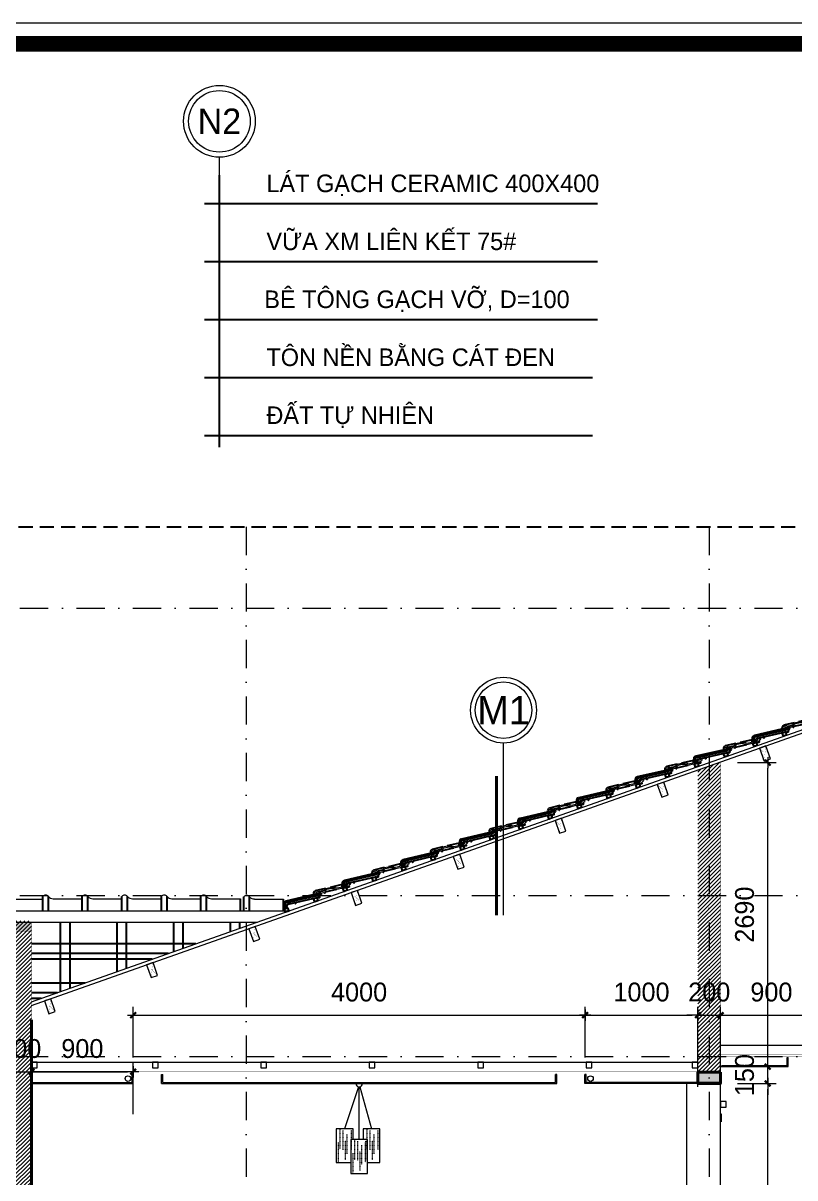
# Model space of a CAD drawing. Header units: millimetres. Extents: x 615730 to 2792744, y 139412 to 597571.
# Drawn here: x 1405538 to 1412371, y 294070 to 304290 of the extents above; entities that cross this region are included whole.
import ezdxf
from ezdxf.enums import TextEntityAlignment as Align

# ---------------------------------------------------------------- set-up
doc = ezdxf.new("R2010")
doc.units = ezdxf.units.MM
doc.header["$MEASUREMENT"] = 0
doc.header["$PDMODE"] = 34
for name, pattern in [('DASHDOT', [1, 0.5, -0.25, 0, -0.25]), ('DOT2', [0.125, 0, -0.125]), ('HIDDEN2', [0.1875, 0.125, -0.0625])]:
    doc.linetypes.add(name, pattern=pattern)
doc.layers.get('0').update_dxf_attribs({"lineweight": 5})
for name, color, linetype in [('11', 250, 'Continuous'), ('5', 42, 'Continuous'), ('7', 7, 'Continuous'), ('8', 8, 'Continuous'), ('DO', 1, 'Continuous'), ('H', 252, 'Continuous'), ('KICH THUOC', 148, 'Continuous'), ('noi that', 29, 'Continuous'), ('TEXT', 2, 'Continuous'), ('thaydam', 42, 'Continuous')]:
    doc.layers.add(name, color=color, linetype=linetype)
for name, color, linetype, lineweight in [('4', 4, 'Continuous', 18), ('B', 4, 'Continuous', 18), ('CAT', 11, 'Continuous', 40), ('HATCH', 42, 'Continuous', 5), ('KT', 148, 'Continuous', 18), ('manh', 252, 'Continuous', 5), ('NETNGOAITUONG', 1, 'Continuous', 40), ('NetNho', 250, 'Continuous', 13), ('Sieu manh', 155, 'Continuous', 5), ('thay', 7, 'Continuous', 15), ('TIM TRUC', 149, 'DASHDOT', 9), ('VLIEU', 250, 'Continuous', 9)]:
    doc.layers.add(name, color=color, linetype=linetype, lineweight=lineweight)
doc.styles.add('CHUHOA', font='')
doc.styles.add('Ghi chu', font='')
doc.styles.add('VNI-AVO', font='vni-roms.shx')
doc.styles.get('CHUHOA').set_extended_font_data('.VnAvantH')
doc.styles.get('Ghi chu').set_extended_font_data('.VnAvantH')
doc.dimstyles.new('1-50b', dxfattribs={"dimtxt": 167, "dimasz": 50, "dimexe": 75, "dimexo": 150, "dimgap": 120, "dimtad": 1, "dimdec": 0, "dimzin": 12, "dimtxsty": 'VNI-AVO', "dimblk": ']', "dimcen": 0, "dimdle": 50, "dimclrd": 252, "dimclre": 252, "dimclrt": 2, "dimadec": 0, "dimazin": 0, "dimtfac": 1, "dimtdec": 0, "dimtix": 1, "dimtmove": 2, "dimatfit": 0, "dimldrblk": 'OPEN90', "dimfxl": 1, "dimlwd": -1, "dimlwe": -1, "dimarcsym": 0})

# ---------------------------------------------------------------- blocks, each defined once
blk = doc.blocks.new('NGOI-TAY')
at = {"layer": '4'}
blk.add_line((-73903, 12424), (-73819, 12457), dxfattribs=at)
for points in [[(-73990, 12400), (-73962, 12411, -0.176175), (-73904, 12412), (-73811, 12449, -0.414214), (-73810, 12452), (-73802, 12455, -0.327197), (-73788, 12474), (-73791, 12481), (-73792, 12481), (-73795, 12488), (-73798, 12486, 0.414214), (-73801, 12480, -1), (-73806, 12478, 0.783018), (-73815, 12477), (-73819, 12457)], [(-74056, 12363, 0.03122), (-74078, 12371, 0.652394), (-74105, 12339), (-74106, 12338), (-74104, 12334, -0.414214), (-74102, 12333, 0.414214), (-74100, 12332), (-74095, 12334, 0.414214), (-74094, 12336), (-74097, 12345, -0.58715), (-74080, 12361, -0.037186), (-74057, 12352), (-74015, 12368, -0.414214), (-74009, 12366, 0.414214), (-74002, 12363, 0.414214), (-74000, 12369, -0.162278), (-74000, 12385), (-73998, 12392, -0.162278), (-73990, 12400)], [(-74014, 12380), (-74003, 12406), (-73966, 12420, -0.162278), (-73903, 12424, -3.222119)]]:
    blk.add_lwpolyline(points, format="xyb", dxfattribs=at)
blk.add_lwpolyline([(-74014, 12380), (-74056, 12363)], dxfattribs=at)
at = {"layer": '5'}
for p, q in [((-73621, 12589), (-73849, 12499)), ((-73580, 12594), (-73845, 12490)), ((-73583, 12588), (-73845, 12485)), ((-73826, 12476), (-73581, 12573)), ((-73597, 12599), (-73609, 12595)), ((-73603, 12594), (-73551, 12614)), ((-73567, 12580), (-73560, 12583)), ((-73546, 12602), (-73551, 12614)), ((-73856, 12451), (-73859, 12484)), ((-73846, 12449), (-73849, 12485)), ((-74003, 12406), (-74092, 12370)), ((-74060, 12365), (-74013, 12384)), ((-74001, 12374), (-73904, 12412)), ((-73862, 12467), (-73863, 12467)), ((-73857, 12451), (-73863, 12467)), ((-73856, 12451), (-73862, 12467)), ((-73856, 12451), (-73857, 12451)), ((-73857, 12451), (-73855, 12446)), ((-73851, 12445), (-73847, 12446))]:
    blk.add_line(p, q, dxfattribs=at)
for points in [[(-73855, 12495), (-73603, 12594, 0.414214), (-73602, 12595, -0.414214), (-73602, 12597)], [(-73571, 12610), (-73597, 12599, 1)], [(-73560, 12583), (-73558, 12577, -0.414214), (-73559, 12573), (-73573, 12568, -0.300021), (-73577, 12569), (-73581, 12573)], [(-73568, 12577), (-73569, 12572, -0.31059), (-73571, 12569, -1.592487)], [(-73847, 12446), (-73834, 12451, 0.306678), (-73831, 12456), (-73829, 12472, -0.306678), (-73826, 12476)], [(-73846, 12449, -0.25674), (-73829, 12470)], [(-73802, 12455), (-73800, 12449, -0.414214), (-73802, 12445), (-73816, 12440, -0.300021), (-73819, 12440), (-73823, 12444)]]:
    blk.add_lwpolyline(points, format="xyb", dxfattribs=at)
for points in [[(-73552, 12616), (-73602, 12597)], [(-73597, 12599), (-73571, 12610)], [(-73570, 12609), (-73566, 12600), (-73580, 12594), (-73583, 12588)], [(-73798, 12486), (-73828, 12474)], [(-73864, 12460), (-73966, 12420)], [(-73868, 12459), (-73864, 12439)]]:
    blk.add_lwpolyline(points, dxfattribs=at)
for centre, radius, start, end in [((-73567, 12578), 2, 111.4771, 201.4771), ((-73540, 12583), 20.2, 108.2652, 180.7368), ((-73842, 12477), 23, 114.3308, 206.1105), ((-73844, 12485), 15, 111.4771, 186.7336), ((-73844, 12485), 5, 111.4771, 186.7336), ((-73843, 12480), 5, 111.4771, 186.7336), ((-73771, 12492), 5, 21.4771, 111.4771), ((-73762, 12496), 5, 201.4771, 291.4771), ((-73762, 12496), 5, 291.4771, 21.4771), ((-73734, 12507), 25, 189.9402, 201.4771), ((-73855, 12445), 1, 21.4771, 111.4771), ((-73852, 12446), 2, 201.4771, 291.4771), ((-73848, 12448), 2, 291.4771, 21.4771)]:
    blk.add_arc(centre, radius, start, end, dxfattribs=at)
at = {"layer": '7'}
for points in [[(-73609, 12558), (-73582, 12572), (-73568, 12545), (-73595, 12531)], [(-73852, 12429), (-73825, 12443), (-73811, 12417), (-73838, 12402)]]:
    blk.add_lwpolyline(points, close=True, dxfattribs=at)
blk = doc.blocks.new('fgff')
at = {"layer": '4'}
blk.add_lwpolyline([(421530, 348739), (421787, 348739)], dxfattribs=at)
for centre, radius, start, end in [((421462, 348741), 30.3, 34.3098, 145.6902), ((421530, 348797), 57.7, 221.7273, 270.3526)]:
    blk.add_arc(centre, radius, start, end, dxfattribs=at)
at = {"layer": '8'}
for points in [[(421437, 348632), (421437, 348758)], [(421487, 348632), (421487, 348758)], [(421787, 348632), (421787, 348739)]]:
    blk.add_lwpolyline(points, dxfattribs=at)
blk = doc.blocks.new('Ghi chu vat lieu')
blk.add_circle((0, 700), 300)
at = {"layer": 'HATCH'}
blk.add_circle((0, 700), 350, dxfattribs=at)
at = {"layer": 'thay'}
blk.add_line((0, 0), (0, 350), dxfattribs=at)
at = {"layer": 'TEXT', "style": 'Ghi chu', "width": 1.961742}
blk.add_attdef('TRUC', text='', height=300, dxfattribs=at).set_placement((-295, 550), (295, 550), align=Align.FIT)
blk = doc.blocks.new(']')
for p, q in [((1, 0), (-1, 0)), ((0, 1), (0, -1))]:
    blk.add_line(p, q)
at = {"color": 9, "const_width": 0.4}
blk.add_lwpolyline([(-0.51, -0.51), (0.51, 0.51)], dxfattribs=at)
blk = doc.blocks.new('*D2470')
at = {"layer": 'DEFPOINTS', "color": 0, "ltscale": 10, "transparency": 16777216}
for p in [(1411713, 294905), (1412130, 294905), (1411713, 291645)]:
    blk.add_point(p, dxfattribs=at)
at = {"layer": 'KT', "color": 252, "ltscale": 10, "transparency": 16777216}
for p, q in [((1411863, 294905), (1412205, 294905)), ((1412130, 291695), (1412130, 294855)), ((1411863, 291645), (1412205, 291645))]:
    blk.add_line(p, q, dxfattribs=at)
at = {"layer": 'KT', "color": 252, "ltscale": 10, "transparency": 16777216, "xscale": 50, "yscale": 50, "zscale": 50}
for p, rotation in [((1412130, 294905), 90), ((1412130, 291645), 270)]:
    blk.add_blockref(']', p, dxfattribs=dict(at, rotation=rotation))
at = {"layer": 'KT', "color": 2, "ltscale": 10, "transparency": 16777216, "insert": (1411926, 293275), "char_height": 167, "attachment_point": 5, "rotation": 90, "style": 'VNI-AVO'}
blk.add_mtext('3260', dxfattribs=at)
blk = doc.blocks.new('_Open90')
at = {"color": 0, "linetype": 'ByBlock', "lineweight": -2}
for p, q in [((0, 0), (-1, 0)), ((-0.5, 0.5), (0, 0)), ((0, 0), (-0.5, -0.5))]:
    blk.add_line(p, q, dxfattribs=at)
blk = doc.blocks.new('*D2471')
at = {"layer": 'DEFPOINTS', "color": 0, "ltscale": 10, "transparency": 16777216}
for p in [(1411713, 295055), (1412130, 295055), (1411713, 294905)]:
    blk.add_point(p, dxfattribs=at)
at = {"layer": 'KT', "color": 252, "ltscale": 10, "transparency": 16777216}
for p, q in [((1412130, 295105), (1412130, 295155)), ((1411863, 295055), (1412205, 295055)), ((1412130, 294905), (1412130, 295055)), ((1411863, 294905), (1412205, 294905)), ((1412130, 294855), (1412130, 294805))]:
    blk.add_line(p, q, dxfattribs=at)
at = {"layer": 'KT', "color": 252, "ltscale": 10, "transparency": 16777216, "xscale": 50, "yscale": 50, "zscale": 50}
for p, rotation in [((1412130, 295055), 270), ((1412130, 294905), 90)]:
    blk.add_blockref(']', p, dxfattribs=dict(at, rotation=rotation))
at = {"layer": 'KT', "color": 2, "ltscale": 10, "transparency": 16777216, "insert": (1411926, 294980), "char_height": 167, "attachment_point": 5, "rotation": 90, "style": 'VNI-AVO'}
blk.add_mtext('150', dxfattribs=at)
blk = doc.blocks.new('*D2472')
at = {"layer": 'DEFPOINTS', "color": 0, "ltscale": 10, "transparency": 16777216}
for p in [(1411713, 297745), (1412130, 297745), (1411713, 295055)]:
    blk.add_point(p, dxfattribs=at)
at = {"layer": 'KT', "color": 252, "ltscale": 10, "transparency": 16777216}
for p, q in [((1411863, 297745), (1412205, 297745)), ((1412130, 295105), (1412130, 297695)), ((1411863, 295055), (1412205, 295055))]:
    blk.add_line(p, q, dxfattribs=at)
at = {"layer": 'KT', "color": 252, "ltscale": 10, "transparency": 16777216, "xscale": 50, "yscale": 50, "zscale": 50}
for p, rotation in [((1412130, 297745), 90), ((1412130, 295055), 270)]:
    blk.add_blockref(']', p, dxfattribs=dict(at, rotation=rotation))
at = {"layer": 'KT', "color": 2, "ltscale": 10, "transparency": 16777216, "insert": (1411926, 296400), "char_height": 167, "attachment_point": 5, "rotation": 90, "style": 'VNI-AVO'}
blk.add_mtext('2690', dxfattribs=at)
blk = doc.blocks.new('*D2477')
at = {"layer": 'DEFPOINTS', "color": 0, "ltscale": 10, "transparency": 16777216}
for p in [(1405613, 295010), (1405613, 294405), (1405413, 294322)]:
    blk.add_point(p, dxfattribs=at)
at = {"layer": 'KT', "color": 252, "ltscale": 10, "transparency": 16777216}
for p, q in [((1405413, 294472), (1405413, 295085)), ((1405613, 294555), (1405613, 295085)), ((1405363, 295010), (1405313, 295010)), ((1405413, 295010), (1405613, 295010)), ((1405663, 295010), (1405713, 295010))]:
    blk.add_line(p, q, dxfattribs=at)
at = {"layer": 'KT', "color": 252, "ltscale": 10, "transparency": 16777216, "xscale": 50, "yscale": 50, "zscale": 50}
blk.add_blockref(']', (1405413, 295010), dxfattribs=at)
at = {"layer": 'KT', "color": 252, "ltscale": 10, "transparency": 16777216, "xscale": 50, "yscale": 50, "zscale": 50, "rotation": 180}
blk.add_blockref(']', (1405613, 295010), dxfattribs=at)
at = {"layer": 'KT', "color": 2, "ltscale": 10, "transparency": 16777216, "insert": (1405513, 295214), "char_height": 167, "attachment_point": 5, "style": 'VNI-AVO'}
blk.add_mtext('200', dxfattribs=at)
blk = doc.blocks.new('*D2478')
at = {"layer": 'DEFPOINTS', "color": 0, "ltscale": 10, "transparency": 16777216}
for p in [(1406513, 295010), (1406513, 294485), (1405613, 294405)]:
    blk.add_point(p, dxfattribs=at)
at = {"layer": 'KT', "color": 252, "ltscale": 10, "transparency": 16777216}
for p, q in [((1405613, 294555), (1405613, 295085)), ((1406513, 294635), (1406513, 295085)), ((1405663, 295010), (1406463, 295010))]:
    blk.add_line(p, q, dxfattribs=at)
at = {"layer": 'KT', "color": 252, "ltscale": 10, "transparency": 16777216, "xscale": 50, "yscale": 50, "zscale": 50, "rotation": 180}
blk.add_blockref(']', (1405613, 295010), dxfattribs=at)
at = {"layer": 'KT', "color": 252, "ltscale": 10, "transparency": 16777216, "xscale": 50, "yscale": 50, "zscale": 50}
blk.add_blockref(']', (1406513, 295010), dxfattribs=at)
at = {"layer": 'KT', "color": 2, "ltscale": 10, "transparency": 16777216, "insert": (1406063, 295214), "char_height": 167, "attachment_point": 5, "style": 'VNI-AVO'}
blk.add_mtext('900', dxfattribs=at)
blk = doc.blocks.new('*D2479')
at = {"layer": 'DEFPOINTS', "color": 0, "ltscale": 10, "transparency": 16777216}
for p in [(1410514, 295510), (1406513, 294985), (1410514, 294985)]:
    blk.add_point(p, dxfattribs=at)
at = {"layer": 'KT', "color": 252, "ltscale": 10, "transparency": 16777216}
for p, q in [((1406513, 295135), (1406513, 295585)), ((1410514, 295135), (1410514, 295585)), ((1406563, 295510), (1410464, 295510))]:
    blk.add_line(p, q, dxfattribs=at)
at = {"layer": 'KT', "color": 252, "ltscale": 10, "transparency": 16777216, "xscale": 50, "yscale": 50, "zscale": 50, "rotation": 180}
blk.add_blockref(']', (1406513, 295510), dxfattribs=at)
at = {"layer": 'KT', "color": 252, "ltscale": 10, "transparency": 16777216, "xscale": 50, "yscale": 50, "zscale": 50}
blk.add_blockref(']', (1410514, 295510), dxfattribs=at)
at = {"layer": 'KT', "color": 2, "ltscale": 10, "transparency": 16777216, "insert": (1408513, 295714), "char_height": 167, "attachment_point": 5, "style": 'VNI-AVO'}
blk.add_mtext('4000', dxfattribs=at)
blk = doc.blocks.new('*D2480')
at = {"layer": 'DEFPOINTS', "color": 0, "ltscale": 10, "transparency": 16777216}
for p in [(1411513, 295510), (1411513, 295226), (1410513, 294985)]:
    blk.add_point(p, dxfattribs=at)
at = {"layer": 'KT', "color": 252, "ltscale": 10, "transparency": 16777216}
for p, q in [((1410513, 295135), (1410513, 295585)), ((1411513, 295376), (1411513, 295585)), ((1410563, 295510), (1411463, 295510))]:
    blk.add_line(p, q, dxfattribs=at)
at = {"layer": 'KT', "color": 252, "ltscale": 10, "transparency": 16777216, "xscale": 50, "yscale": 50, "zscale": 50, "rotation": 180}
blk.add_blockref(']', (1410513, 295510), dxfattribs=at)
at = {"layer": 'KT', "color": 252, "ltscale": 10, "transparency": 16777216, "xscale": 50, "yscale": 50, "zscale": 50}
blk.add_blockref(']', (1411513, 295510), dxfattribs=at)
at = {"layer": 'KT', "color": 2, "ltscale": 10, "transparency": 16777216, "insert": (1411013, 295714), "char_height": 167, "attachment_point": 5, "style": 'VNI-AVO'}
blk.add_mtext('1000', dxfattribs=at)
blk = doc.blocks.new('*D2481')
at = {"layer": 'DEFPOINTS', "color": 0, "ltscale": 10, "transparency": 16777216}
for p in [(1411713, 295510), (1411713, 294809), (1411513, 294726)]:
    blk.add_point(p, dxfattribs=at)
at = {"layer": 'KT', "color": 252, "ltscale": 10, "transparency": 16777216}
for p, q in [((1411513, 294876), (1411513, 295585)), ((1411713, 294959), (1411713, 295585)), ((1411463, 295510), (1411413, 295510)), ((1411513, 295510), (1411713, 295510)), ((1411763, 295510), (1411813, 295510))]:
    blk.add_line(p, q, dxfattribs=at)
at = {"layer": 'KT', "color": 252, "ltscale": 10, "transparency": 16777216, "xscale": 50, "yscale": 50, "zscale": 50}
blk.add_blockref(']', (1411513, 295510), dxfattribs=at)
at = {"layer": 'KT', "color": 252, "ltscale": 10, "transparency": 16777216, "xscale": 50, "yscale": 50, "zscale": 50, "rotation": 180}
blk.add_blockref(']', (1411713, 295510), dxfattribs=at)
at = {"layer": 'KT', "color": 2, "ltscale": 10, "transparency": 16777216, "insert": (1411613, 295714), "char_height": 167, "attachment_point": 5, "style": 'VNI-AVO'}
blk.add_mtext('200', dxfattribs=at)
blk = doc.blocks.new('*D2482')
at = {"layer": 'DEFPOINTS', "color": 0, "ltscale": 10, "transparency": 16777216}
for p in [(1412613, 295510), (1411713, 295309), (1412613, 295135)]:
    blk.add_point(p, dxfattribs=at)
at = {"layer": 'KT', "color": 252, "ltscale": 10, "transparency": 16777216}
for p, q in [((1411713, 295459), (1411713, 295585)), ((1412613, 295285), (1412613, 295585)), ((1411763, 295510), (1412563, 295510))]:
    blk.add_line(p, q, dxfattribs=at)
at = {"layer": 'KT', "color": 252, "ltscale": 10, "transparency": 16777216, "xscale": 50, "yscale": 50, "zscale": 50, "rotation": 180}
blk.add_blockref(']', (1411713, 295510), dxfattribs=at)
at = {"layer": 'KT', "color": 252, "ltscale": 10, "transparency": 16777216, "xscale": 50, "yscale": 50, "zscale": 50}
blk.add_blockref(']', (1412613, 295510), dxfattribs=at)
at = {"layer": 'KT', "color": 2, "ltscale": 10, "transparency": 16777216, "insert": (1412163, 295714), "char_height": 167, "attachment_point": 5, "style": 'VNI-AVO'}
blk.add_mtext('900', dxfattribs=at)
blk = doc.blocks.new('cvc')
at = {"layer": 'DO'}
blk.add_line((806509, 300538), (806509, 302944), dxfattribs=at)
at = {"layer": 'KICH THUOC'}
for p, q in [((806378, 302692), (809857, 302692)), ((806378, 302179), (809857, 302179)), ((806378, 301666), (809857, 301666)), ((806378, 301153), (809813, 301153)), ((806378, 300640), (809813, 300640))]:
    blk.add_line(p, q, dxfattribs=at)
at = {"layer": 'thaydam', "linetype": 'HIDDEN2', "ltscale": 1000}
blk.add_line((797794, 299831), (824797, 299831), dxfattribs=at)
at = {"layer": 'thay'}
ref = blk.add_blockref('Ghi chu vat lieu', (806509, 302785), dxfattribs=dict(at, xscale=0.9082386168447556, yscale=0.9082386168447556, zscale=0.9082386168447556))
ref.add_attrib('TRUC', 'N2', dxfattribs={"layer": 'TEXT', "height": 225, "style": 'Ghi chu'}).set_placement((806509, 303421), align=Align.MIDDLE_CENTER)
at = {"layer": 'TEXT', "style": 'CHUHOA'}
for s, p in [('l¸t g¹ch ceramic 400x400', (806925, 302794)), ('v÷A xm LI£N KÕT 75#', (806925, 302281)), ('bª t«ng g¹ch vì, d=100', (806906, 301768)), ('t«n nÒn b»ng c¸t ®en', (806925, 301255)), ('§ÊT Tù NHI£N', (806925, 300742))]:
    blk.add_text(s, height=155.52, dxfattribs=at).set_placement(p)
blk = doc.blocks.new('A$C4A1B06D1')
at = {"layer": 'manh'}
blk.add_line((174, 895), (234, 895), dxfattribs=at)
for points in [[(0, 495), (0, 195), (129, 195)], [(150, 400), (150, 495), (0, 495)], [(238, 495), (238, 400)], [(279, 195), (388, 195), (388, 495), (238, 495)], [(129, 400), (129, 100), (279, 100), (279, 400), (129, 400)]]:
    blk.add_lwpolyline(points, dxfattribs=at)
blk.add_arc((204, 895), 30, 180, 0, dxfattribs=at)
at = {"layer": 'Sieu manh', "linetype": 'DOT2', "ltscale": 0.5}
for p, q in [((33, 488), (33, 315)), ((60, 481), (60, 309)), ((95, 446), (95, 273)), ((132, 483), (132, 310)), ((272, 488), (272, 315)), ((298, 481), (298, 309)), ((334, 446), (334, 273)), ((370, 483), (370, 310)), ((18, 373), (18, 200)), ((80, 392), (80, 220)), ((162, 393), (162, 220)), ((189, 386), (189, 214)), ((224, 351), (224, 178)), ((256, 373), (256, 200)), ((261, 388), (261, 215)), ((318, 392), (318, 220)), ((147, 278), (147, 105)), ((209, 297), (209, 125))]:
    blk.add_line(p, q, dxfattribs=at)
at = {"layer": 'Sieu manh'}
for points in [[(197, 866), (75, 495)], [(204, 400), (204, 865)], [(210, 866), (313, 495)]]:
    blk.add_lwpolyline(points, dxfattribs=at)

msp = doc.modelspace()

# ---------------------------------------------------------------- hatches: boundary and pattern name
at = {"layer": 'VLIEU', "ltscale": 10}
h = msp.add_hatch(dxfattribs=at)
h.set_pattern_fill('ANSI31', color=256, scale=200, style=0)
h.set_pattern_definition([(45, (736156.39, 2621.688), (-17.6776695, 17.6776695), [])])
h.paths.add_polyline_path([(1411512.7, 297679.9), (1411712.7, 297750.6), (1411712.4, 295004.8), (1411512.7, 295004.8)])
h = msp.add_hatch(dxfattribs=at)
h.set_pattern_fill('ANSI31', color=256, scale=200, style=0)
h.set_pattern_definition([(45, (736156.39, 2631.688), (-17.6776695, 17.6776695), [])])
edge = h.paths.add_edge_path()
edge.add_line((1405413.2, 295407.6), (1405413.2, 290605))
h.paths.add_polyline_path([(1405413.2, 294005), (1405613.2, 294005), (1405613.2, 296343.9), (1405413.2, 296343.9)])
for points in [[(1405613.2, 296253.9), (1405413.2, 296253.9), (1405413.2, 296333.9), (1405613.2, 296333.9)], [(1411712.4, 295004.8), (1411512.4, 295004.8), (1411512.4, 294905), (1411712.4, 294904.8)]]:
    msp.add_hatch(color=7, dxfattribs=at).paths.add_polyline_path(points)

# ---------------------------------------------------------------- linework, layer by layer
at = {"layer": '11'}
for p, q in [((1407069, 296141.7), (1405613.2, 296141.7)), ((1406825.8, 296055.8), (1405613.2, 296055.8)), ((1406681, 296004.6), (1405613.2, 296004.6)), ((1406087.4, 295794.9), (1405613.2, 295794.9)), ((1405844.2, 295709), (1405613.2, 295709)), ((1405699.4, 295657.8), (1405613.2, 295657.8))]:
    msp.add_line(p, q, dxfattribs=at)
for points in [[(1405870.8, 295718.4), (1405870.8, 296333.9)], [(1405950.8, 296333.9), (1405950.8, 295746.7)], [(1406371.9, 295895.4), (1406371.9, 296333.9)], [(1406451.9, 296333.9), (1406451.9, 295923.7)], [(1406872.9, 296072.4), (1406872.9, 296333.9)], [(1406952.9, 296333.9), (1406952.9, 296100.7)], [(1407373.9, 296249.5), (1407373.9, 296333.9)], [(1407453.9, 296333.9), (1407453.9, 296277.7)]]:
    msp.add_lwpolyline(points, dxfattribs=at)
at = {"layer": '5', "extrusion": (2.78981e-05, 1.30808e-05, 1)}
for p, q in [((1408127.8, 296581, -0.1), (1408116.1, 296578.3, -0.1)), ((1408121.5, 296576.5, -0.1), (1408176.1, 296589.1, -0.1)), ((1408179, 296576.4, -0.1), (1408176.1, 296589.1, -0.1)), ((1407846.1, 296489.2, -0.1), (1407845.1, 296489, -0.1)), ((1407848.9, 296472.4, -0.1), (1407845.1, 296489, -0.1)), ((1407849.9, 296472.7, -0.1), (1407846.1, 296489.2, -0.1)), ((1407850.1, 296472.7, -0.1), (1407852.4, 296504.9, -0.1)), ((1407860, 296468.8, -0.1), (1407862.4, 296504.6, -0.1)), ((1408102.6, 296574.1, -0.1), (1407864, 296519, -0.1)), ((1408140, 296567.4, -0.1), (1407866.1, 296504.1, -0.1)), ((1408143.8, 296573.4, -0.1), (1407866.3, 296509.3, -0.1)), ((1407883.6, 296492.8, -0.1), (1408140.5, 296552.1, -0.1)), ((1408154.7, 296557.4, -0.1), (1408162.4, 296559.2, -0.1)), ((1407850.1, 296472.7, -0.1), (1407848.9, 296472.4, -0.1)), ((1407848.9, 296472.4, -0.1), (1407850.1, 296467.6, -0.1)), ((1407853.7, 296465.3, -0.1), (1407858.5, 296466.5, -0.1))]:
    msp.add_line(p, q, dxfattribs=at)
at = {"layer": '5', "extrusion": (2.78981e-05, 1.30808e-05, 1), "elevation": 43}
for points in [[(1407857.2, 296515.4), (1408121.5, 296576.5, 0.4142136), (1408122.3, 296577.7, -0.4142136), (1408123, 296578.9)], [(1408155.9, 296587.5), (1408127.8, 296581, 1)], [(1407858.5, 296466.4), (1407871.8, 296469.5, 0.3066784), (1407875.6, 296473.6), (1407879.8, 296488.7, -0.3066784), (1407883.6, 296492.8)], [(1407860, 296468.8, -0.2567399), (1407879.3, 296486.8)], [(1408162.4, 296559.2), (1408163.8, 296553.4, -0.4142136), (1408161.6, 296549.8), (1408146.9, 296546.4, -0.3000211), (1408143.8, 296547.6), (1408140.5, 296552.1)], [(1408153.2, 296555), (1408152.3, 296549.7, -0.3105898), (1408149.9, 296547.1, -1.5924874)]]:
    msp.add_lwpolyline(points, format="xyb", dxfattribs=at)
for points in [[(1408174.7, 296590.8), (1408123, 296578.9)], [(1408127.8, 296581), (1408155.9, 296587.5)], [(1408156.1, 296586.5), (1408158.4, 296576.8), (1408143.8, 296573.4), (1408140, 296567.4)], [(1407912.3, 296498.6), (1407881.2, 296491.4)]]:
    msp.add_lwpolyline(points, dxfattribs=at)
at = {"layer": '5', "extrusion": (2.78981e-05, 1.30808e-05, 1)}
for centre, radius, start, end in [((1407868, 296496.2, 43), 23, 105.86091, 197.64061), ((1407867.4, 296504.4, 43), 15, 103.00724, 178.26368), ((1407867.2, 296499.2, 43), 5, 103.00724, 178.26368), ((1407867.4, 296504.4, 43), 5, 103.00724, 178.26368), ((1407939.9, 296500.6, 43), 5, 13.00724, 103.00724), ((1407949.7, 296502.9, 43), 5, 193.00724, 283.00724), ((1407949.7, 296502.9, 43), 5, 283.00724, 13.00724), ((1407978.9, 296509.6, 43), 25, 181.47028, 193.00724), ((1408155.1, 296555.5, 43), 2, 103.00724, 193.00724), ((1408182.4, 296556.5, 43), 20.2, 99.79527, 172.26695), ((1407850.3, 296466.6, 43), 1, 13.00724, 103.00724), ((1407853.2, 296467.3, 43), 2, 193.00724, 283.00724), ((1407858.1, 296468.4, 43), 2, 283.00724, 13.00724)]:
    msp.add_arc(centre, radius, start, end, dxfattribs=at)
at = {"layer": '7', "extrusion": (2.78981e-05, 1.30808e-05, 1), "elevation": 43}
for points in [[(1408110.5, 296541.5), (1408138.8, 296551.5), (1408148.8, 296523.2), (1408120.5, 296513.2)], [(1407851.2, 296449.9), (1407879.5, 296459.9), (1407889.5, 296431.6), (1407861.2, 296421.6)]]:
    msp.add_lwpolyline(points, close=True, dxfattribs=at)
at = {"layer": 'B'}
for points, elevation in [([(1412097.9, 297759.4), (1412154.4, 297779.4), (1412114.4, 297892.5), (1412057.9, 297872.5)], -0.2), ([(1411192.9, 297439.6), (1411249.5, 297459.6), (1411209.5, 297572.8), (1411152.9, 297552.8)], -0.2), ([(1410287.9, 297119.9), (1410344.5, 297139.9), (1410304.5, 297253), (1410248, 297233.1)], -0.1), ([(1409386.8, 296801.5), (1409443.3, 296821.5), (1409403.4, 296934.7), (1409346.8, 296914.7)], -0.2), ([(1408481.8, 296481.8), (1408538.4, 296501.8), (1408498.4, 296614.9), (1408441.8, 296594.9)], -0.1), ([(1407576.8, 296162.1), (1407633.4, 296182.1), (1407593.4, 296295.2), (1407536.9, 296275.2)], 0), ([(1406671.9, 295842.3), (1406728.5, 295862.3), (1406688.5, 295975.5), (1406631.9, 295955.5)], 0.1), ([(1405766.9, 295522.6), (1405823.5, 295542.6), (1405783.5, 295655.7), (1405727, 295635.8)], 0.1)]:
    msp.add_lwpolyline(points, close=True, dxfattribs=dict(at, elevation=elevation))
at = {"layer": 'CAT'}
msp.add_line((1409729, 296394.4, -0.2), (1409729, 297626, -0.2), dxfattribs=at)
at = {"layer": 'H', "const_width": 138.2}
msp.add_lwpolyline([(1398561.8, 285120.6), (1425564.7, 285120.6), (1425564.7, 304105.6), (1398561.8, 304105.6)], close=True, dxfattribs=at)
at = {"layer": 'HATCH'}
for p, q in [((1411712.7, 295054.9), (1412312.7, 295054.9)), ((1411722.7, 295064.9), (1412302.7, 295064.9)), ((1412302.7, 295064.9), (1412302.7, 295135)), ((1412302.7, 295135), (1412312.7, 295135)), ((1412312.7, 295054.9), (1412312.7, 295135)), ((1406503.2, 294915), (1406503.2, 294985)), ((1406503.2, 294985), (1406513.2, 294985)), ((1406513.2, 294905), (1406513.2, 294985)), ((1406764.2, 294905), (1406764.2, 294985)), ((1406764.2, 294985), (1406774.2, 294985)), ((1406774.2, 294915), (1406774.2, 294985)), ((1410252.7, 294915), (1410252.7, 294985)), ((1410262.7, 294985), (1410252.7, 294985)), ((1410262.7, 294905), (1410262.7, 294985)), ((1410522.7, 294985), (1410512.7, 294985)), ((1410512.7, 294905), (1410512.7, 294985)), ((1410522.7, 294915), (1410522.7, 294985)), ((1405613.2, 294915), (1406503.2, 294915)), ((1405613.2, 294905), (1406513.2, 294905)), ((1406764.2, 294905), (1410262.7, 294905)), ((1406774.2, 294915), (1410252.7, 294915)), ((1411512.7, 294905), (1410512.7, 294905)), ((1411712.7, 294915), (1410522.7, 294915)), ((1411712.7, 294554.9), (1411712.7, 294635)), ((1411712.7, 294554.9), (1411712.7, 294635)), ((1411722.7, 294635), (1411712.7, 294635)), ((1411722.7, 294564.9), (1411722.7, 294635))]:
    msp.add_line(p, q, dxfattribs=at)
msp.add_lwpolyline([(1411412.7, 291685), (1411712.7, 291685), (1411712.7, 294905), (1411412.7, 294905), (1411412.7, 291685)], dxfattribs=at)
at = {"layer": 'NETNGOAITUONG'}
msp.add_line((1405613.2, 295468.3), (1405613.2, 293835), dxfattribs=at)
at = {"layer": 'NETNGOAITUONG', "const_width": 1}
for points in [[(1411512.7, 297679.9), (1411712.7, 297750.6), (1411712.4, 295004.8), (1411512.7, 295004.8), (1411512.7, 297679.9)], [(1405413.2, 296333.9), (1405613.2, 296333.9), (1405613.2, 293955), (1405413.2, 293955), (1405413.2, 296333.9)], [(1405613.2, 296253.9), (1405413.2, 296253.9)]]:
    msp.add_lwpolyline(points, dxfattribs=at)
at = {"layer": 'NETNGOAITUONG'}
msp.add_lwpolyline([(1411712.4, 295004.8), (1411512.4, 295004.8), (1411512.4, 294905), (1411712.4, 294904.8)], close=True, dxfattribs=at)
at = {"layer": 'noi that', "ltscale": 10, "const_width": 1}
for points in [[(1411712.7, 295165), (1422812.8, 295164.9)], [(1411712.7, 295145), (1422812.8, 295144.9)], [(1405613.2, 295015), (1411512.7, 295015)], [(1405613.2, 294995), (1411512.7, 294995)], [(1411712.7, 294554.9), (1411712.7, 294564.9)]]:
    msp.add_lwpolyline(points, dxfattribs=at)
at = {"layer": 'thay'}
for p, q in [((1405613.2, 295627.4, -0.1), (1414993.4, 298941.5, -0.4)), ((1405613.2, 295595.6, -0.1), (1415003.4, 298913.2, -0.4)), ((1409791.8, 296394.4, -0.2), (1409791.8, 297626, -0.2)), ((1401862.6, 296433.9), (1407895.9, 296433.9)), ((1401862.6, 296333.9), (1407612.9, 296333.9))]:
    msp.add_line(p, q, dxfattribs=at)
at = {"layer": 'thay', "linetype": 'Continuous'}
msp.add_lwpolyline([(1398377.5, 284936.3), (1425749, 284936.3), (1425749, 304289.9), (1398377.5, 304289.9)], close=True, dxfattribs=at)
at = {"layer": 'thay'}
msp.add_lwpolyline([(1405613.2, 295045.1), (1405663.2, 295045.1), (1405663.2, 295095.1), (1405613.2, 295095.1)], close=True, dxfattribs=at)
at = {"layer": 'thay', "elevation": 199.5}
for points in [[(1406682.9, 295045.1), (1406732.9, 295045.1), (1406732.9, 295095.1), (1406682.9, 295095.1)], [(1407642.9, 295045.1), (1407692.9, 295045.1), (1407692.9, 295095.1), (1407642.9, 295095.1)], [(1408602.9, 295045.1), (1408652.9, 295045.1), (1408652.9, 295095.1), (1408602.9, 295095.1)], [(1409562.9, 295045.1), (1409612.9, 295045.1), (1409612.9, 295095.1), (1409562.9, 295095.1)], [(1410522.9, 295045.1), (1410572.9, 295045.1), (1410572.9, 295095.1), (1410522.9, 295095.1)], [(1411462.9, 295045.1), (1411512.9, 295045.1), (1411512.9, 295095.1), (1411462.9, 295095.1)], [(1411712.8, 294695.1), (1411762.8, 294695.1), (1411762.8, 294745.1), (1411712.8, 294745.1)]]:
    msp.add_lwpolyline(points, close=True, dxfattribs=at)
at = {"layer": 'TIM TRUC', "ltscale": 500}
for p, q in [((1407513.2, 299831.5), (1407513.2, 287548.1)), ((1411612.7, 299831.5), (1411612.7, 287548.1)), ((1399509.6, 299111.3), (1424900.4, 299111.3)), ((1399509.6, 296570.5), (1424900.4, 296570.5)), ((1399509.6, 295144.9), (1424900.4, 295144.9))]:
    msp.add_line(p, q, dxfattribs=at)
at = {"layer": 'TIM TRUC', "ltscale": 50, "elevation": -0.1}
for points in [[(1412097.9, 297759.4), (1412154.4, 297779.4), (1412114.4, 297892.5), (1412057.9, 297872.5)], [(1411192.9, 297439.6), (1411249.5, 297459.6), (1411209.5, 297572.8), (1411152.9, 297552.8)]]:
    msp.add_lwpolyline(points, close=True, dxfattribs=at)
at = {"layer": 'VLIEU'}
for p, q in [((1411712.7, 295245.1, -0.3), (1422812.8, 295245.1)), ((1405613.2, 295095.1), (1411512.9, 295095.1, 199.5))]:
    msp.add_line(p, q, dxfattribs=at)
at = {"layer": 'VLIEU', "ltscale": 10, "const_width": 1}
for points, elevation in [([(1412057.9, 297872.5), (1412154.4, 297779.4)], -0.1), ([(1412097.9, 297759.4), (1412114.4, 297892.5)], -0.1), ([(1411152.9, 297552.8), (1411249.5, 297459.6)], -0.1), ([(1411192.9, 297439.6), (1411209.5, 297572.8)], -0.1), ([(1409346.8, 296914.7), (1409443.3, 296821.5)], -0.1), ([(1409386.8, 296801.5), (1409403.4, 296934.7)], -0.1), ([(1408441.8, 296594.9), (1408538.4, 296501.8)], 0), ([(1408481.8, 296481.8), (1408498.4, 296614.9)], 0), ([(1407536.9, 296275.2), (1407633.4, 296182.1)], 0), ([(1407576.8, 296162.1), (1407593.4, 296295.2)], 0), ([(1406671.9, 295842.3), (1406688.5, 295975.5)], 0.1), ([(1406631.9, 295955.5), (1406728.5, 295862.3)], 0.1), ([(1405727, 295635.8), (1405823.5, 295542.6)], 0.2), ([(1405766.9, 295522.6), (1405783.5, 295655.7)], 0.2)]:
    msp.add_lwpolyline(points, dxfattribs=dict(at, elevation=elevation))
for points in [[(1410248, 297233.1), (1410344.5, 297139.9)], [(1410287.9, 297119.9), (1410304.5, 297253)], [(1405613.2, 296253.9), (1405413.2, 296253.9), (1405413.2, 296333.9), (1405613.2, 296333.9), (1405613.2, 296253.9)]]:
    msp.add_lwpolyline(points, dxfattribs=at)
at = {"layer": 'VLIEU', "ltscale": 10}
for centre in [(1406466.4, 294949.1), (1410561.3, 294949.1)]:
    msp.add_circle(centre, 24.7, dxfattribs=at)

# ---------------------------------------------------------------- block references
at = {"extrusion": (2.78981e-05, 1.30808e-05, 1)}
for p, rotation in [((1483734, 274927.9, 43), 351.5301213005998), ((1483215.4, 274744.7, 43), 351.5301213005762), ((1482696.8, 274561.5, 43), 351.5301213005762), ((1482178.2, 274378.2, 43), 351.5301213005762), ((1481659.7, 274195, 43), 351.5301213005762), ((1481141.1, 274011.8, 43), 351.5301213005999), ((1480622.5, 273828.6, 43), 351.5301213005999), ((1480103.9, 273645.4, 43), 351.5301213005999), ((1479585.3, 273462.1, 43), 351.5301213005998)]:
    msp.add_blockref('NGOI-TAY', p, dxfattribs=dict(at, rotation=rotation))
at = {"layer": '8'}
for p in [(983925.7, -52200.9), (984275.7, -52198.1), (984625.7, -52198.1), (984975.7, -52198.1), (985325.7, -52198.1), (985675.7, -52198.1), (986055.5, -52200.9)]:
    msp.add_blockref('fgff', p, dxfattribs=at)
at = {"layer": 'KT'}
msp.add_blockref('cvc', (600767.4, 0), dxfattribs=at)
at = {"layer": 'NetNho'}
msp.add_blockref('A$C4A1B06D1', (1408309.5, 294010), dxfattribs=at)
at = {"layer": 'thay'}
ref = msp.add_blockref('Ghi chu vat lieu', (1409791.8, 297626, -0.2), dxfattribs=dict(at, xscale=0.8333333332557231, yscale=0.8333333332557231, zscale=0.8333333332557231))
ref.add_attrib('TRUC', 'M1', dxfattribs={"layer": 'TEXT', "height": 250, "style": 'Ghi chu'}).set_placement((1409791.8, 298209.3, -0.2), align=Align.MIDDLE_CENTER)

# ---------------------------------------------------------------- dimensions: what is measured, and where the dimension line sits
at = {"layer": 'KT', "ltscale": 10}
for base, p1, p2, picture, middle in [((1412129.9, 297744.6), (1411712.7, 295054.9), (1411712.7, 297744.6), '*D2472', (1411926.4, 296399.8)), ((1412129.9, 295054.9), (1411712.7, 294905), (1411712.7, 295054.9), '*D2471', (1411926.4, 294979.9)), ((1412129.9, 294905), (1411712.7, 291645), (1411712.7, 294905), '*D2470', (1411926.4, 293275))]:
    dim = msp.add_linear_dim(base=base, p1=p1, p2=p2, angle=90, dimstyle='1-50b', dxfattribs=at)
    dim.commit()
    dim.dimension.update_dxf_attribs({"geometry": picture, "text_midpoint": middle})
for base, p1, p2, picture, middle in [((1410513.6863, 295510.2631), (1406513.2264, 294984.9533), (1410513.6863, 294984.9561), '*D2479', (1408513.4563, 295713.7631)), ((1411512.7, 295510.3), (1410512.7, 294985), (1411512.7, 295226), '*D2480', (1411012.7, 295713.8)), ((1411712.7, 295510.3), (1411512.7, 294726), (1411712.7, 294809.2), '*D2481', (1411612.7, 295713.8)), ((1412612.7, 295510.3), (1411712.7, 295309.2), (1412612.7, 295135), '*D2482', (1412162.7, 295713.8)), ((1405613.2, 295010.3), (1405413.2, 294321.7), (1405613.2, 294405), '*D2477', (1405513.2, 295213.8)), ((1406513.2, 295010.3), (1405613.2, 294405), (1406513.2, 294485), '*D2478', (1406063.2, 295213.8))]:
    dim = msp.add_linear_dim(base=base, p1=p1, p2=p2, dimstyle='1-50b', dxfattribs=at)
    dim.commit()
    dim.dimension.update_dxf_attribs({"geometry": picture, "text_midpoint": middle})

doc.saveas('drawing.dxf')
